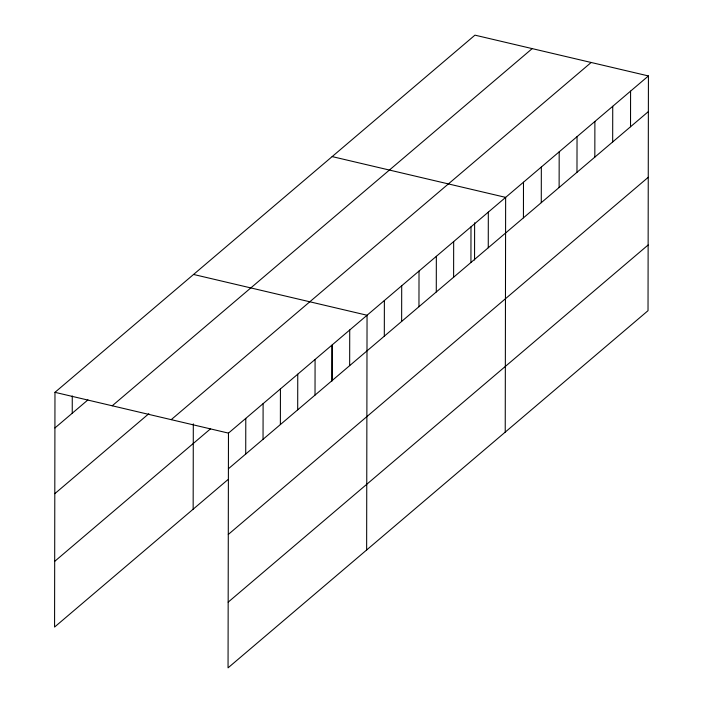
<?xml version="1.0" encoding="UTF-8"?>
<svg xmlns="http://www.w3.org/2000/svg" width="703" height="703" viewBox="0 0 703 703"><rect width="100%" height="100%" fill="white"/><g stroke="black" fill="none" stroke-linecap="round" stroke-linejoin="round"><path stroke-width="1.05" d="M648.43 75.942L228.466 433.118L228.053 667.85L648.025 310.673L648.43 75.942L474.947 35.15L54.975 392.327L54.57 627.058L227.807 479.727M72.242 413.241L72.268 395.956M193.158 509.192L193.307 423.847M245.725 454.033L245.786 418.382M263.045 439.296L263.107 403.645M280.374 424.568L280.435 388.917M297.694 409.831L297.756 374.181M315.023 395.095L315.085 359.444M331.763 381.474L331.825 345.34M332.343 380.367L332.405 344.716M349.663 365.63L349.725 329.979M366.641 549.983L367.054 315.243L193.571 274.46M384.313 336.166L384.374 300.515M401.641 321.429L401.703 285.778M418.962 306.701L419.023 271.042M436.282 291.965L436.343 256.314M453.611 277.228L453.672 241.577M470.931 262.5L470.992 226.841M474.551 260.031L474.622 222.798M488.26 247.764L488.321 212.113M505.229 432.117L505.642 197.376L332.159 156.593M523.427 217.851L523.489 182.2M541.275 202.666L541.336 167.015M559.122 187.49L559.184 151.839M576.978 172.305L577.04 136.654M594.826 157.129L594.887 121.478M612.673 141.953L612.735 106.294M630.521 126.768L630.582 91.118M54.913 427.978L87.91 399.91M112.225 405.789L532.197 48.612M54.799 493.673L148.843 413.698M171.216 419.656L591.179 62.479M54.685 561.363L210.592 428.76M228.405 468.769L648.368 111.592M228.29 534.465L648.254 177.288M228.167 602.155L648.14 244.978M54.975 392.327L228.466 433.118"/></g></svg>
